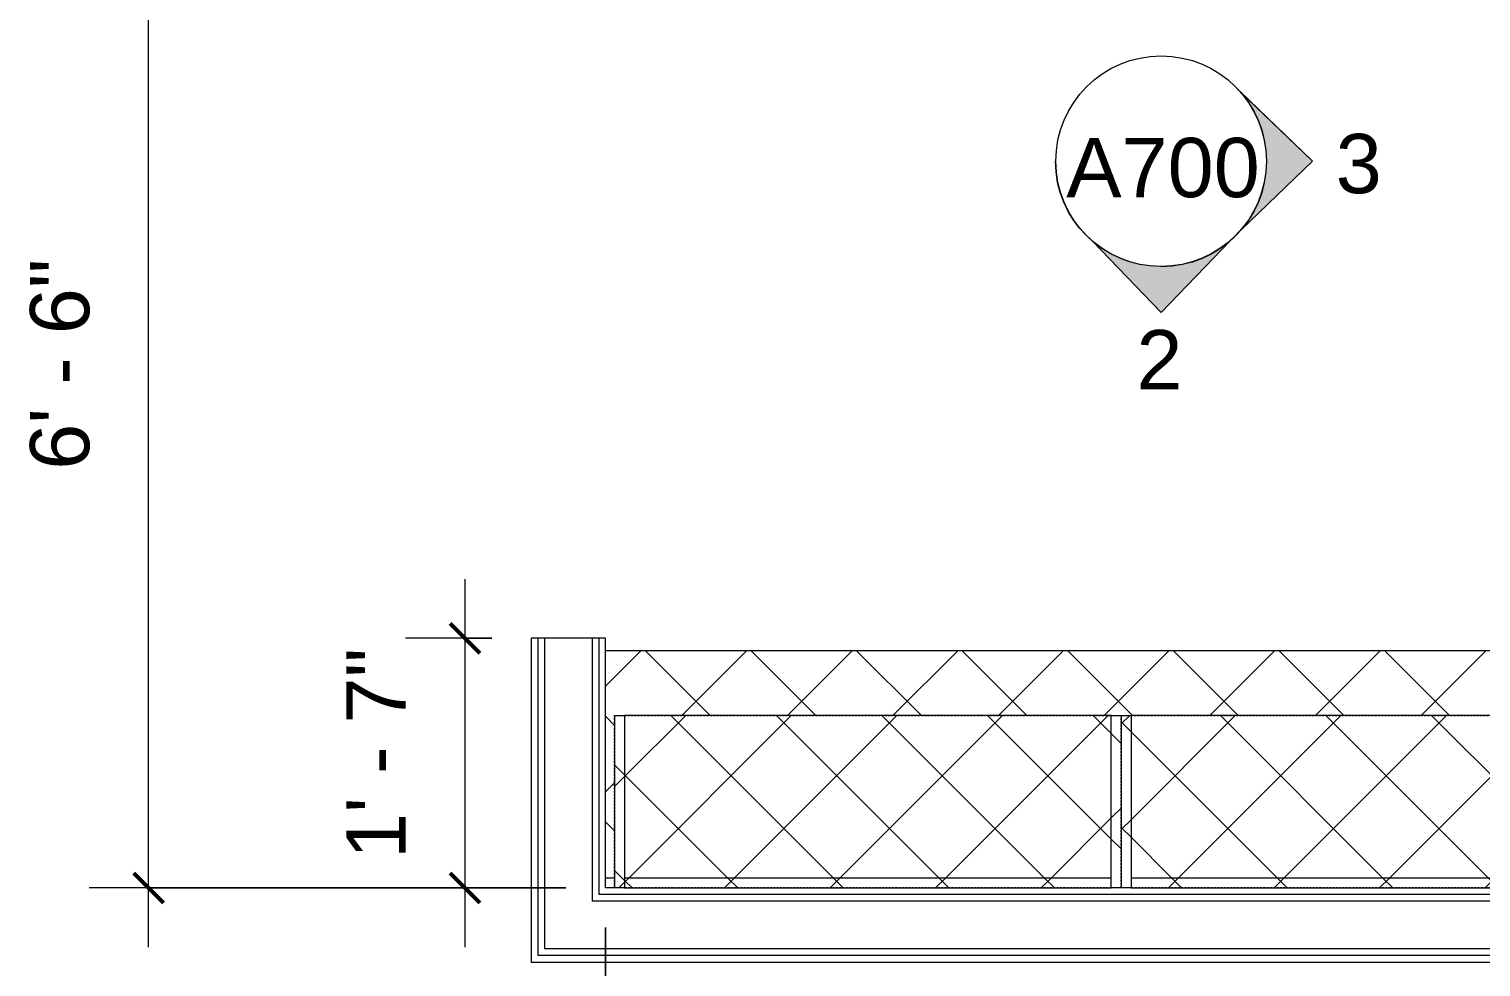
# Model space of a CAD drawing. Header units: inches. Extents: x -1287 to 1590, y -3558 to 989.
# Drawn here: x -533.8 to -423.6, y 459.7 to 530.8 of the extents above; entities that cross this region are included whole.
import ezdxf

# ---------------------------------------------------------------- set-up
doc = ezdxf.new("R2010")
doc.units = ezdxf.units.IN
doc.header["$MEASUREMENT"] = 0
doc.linetypes.add('Dash', pattern=[0.25, 0.125, -0.125])
for name, color, linetype, lineweight in [('A-ANNO-DIMS', 211, 'Continuous', 9), ('A-ANNO-DIMS-48', 211, 'Continuous', 9), ('A-WALL', 113, 'Continuous', 18), ('G-ANNO-SYMB', 111, 'Continuous', 9), ('I-WALL', 2, 'Continuous', 18), ('Q-CASE', 31, 'Continuous', 9), ('Q-CASE-HDLN', 31, 'Dash', 9)]:
    doc.layers.add(name, color=color, linetype=linetype, lineweight=lineweight)
doc.styles.add('Arial', font='arial.ttf', dxfattribs={"height": 4.5})
doc.styles.add('Swis721 Lt BT', font='swissl.ttf', dxfattribs={"height": 4.5})
doc.dimstyles.new('OTJ_-_3_32__Linear__1_2__Tolerance', dxfattribs={"dimscale": 12, "dimtxt": 4.748918, "dimasz": 0.1875, "dimexe": 0.375, "dimexo": 0.25, "dimgap": 0.25, "dimtad": 1, "dimdec": 1, "dimrnd": 0.5, "dimzin": 3, "dimdsep": 46, "dimlunit": 4, "dimtxsty": 'Swis721 Lt BT', "dimblk1": 'OBLIQUE', "dimblk2": 'OBLIQUE', "dimsah": 1, "dimcen": 0.09, "dimdle": 0.375, "dimazin": 0, "dimtfac": 1, "dimtdec": 4, "dimtix": 1, "dimtmove": 0, "dimatfit": 3, "dimfxl": 1, "dimtvp": 1, "dimfrac": 2, "dimtolj": 1, "dimtzin": 0, "dimarcsym": 2})
pattern_1 = [(225, (-406.221, 465.684), (4.006467, -4.006467), []), (315, (-406.221, 465.684), (4.006467, 4.006467), [])]
pattern_2 = [(225, (-448.949, 463.321), (4.006467, -4.006467), []), (315, (-448.949, 463.321), (4.006467, 4.006467), [])]
pattern_3 = [(225, (-410.519, 463.321), (4.006467, -4.006467), []), (315, (-410.519, 463.321), (4.006467, 4.006467), [])]

# ---------------------------------------------------------------- blocks, each defined once
blk = doc.blocks.new('C-Counter Top - ADJ HEIGHT 18_-7843486-1st Floor Construction')
at = {"layer": 'Q-CASE'}
h = blk.add_hatch(dxfattribs=at)
h.set_pattern_fill('FP_23', color=256, style=0, pattern_type=2)
h.set_pattern_definition(pattern_1)
h.paths.add_polyline_path([(-46.62, 0), (-47.26, 0), (-47.26, -0.75), (-32.14, -0.75), (-32.14, 0)], flags=0)
h.paths.add_polyline_path([(83.15, 0), (83.15, -0.75), (83.86, -0.75), (83.86, 0)], flags=0)
h = blk.add_hatch(dxfattribs=at)
h.set_pattern_fill('FP_23', color=256, style=0, pattern_type=2)
h.set_pattern_definition(pattern_1)
h.paths.add_polyline_path([(-46.51, -0.75), (-46.51, -15.09), (-34.17, -15.09), (-34.17, -18), (83.86, -18), (83.86, -0.75), (83.15, -0.75), (83.15, -13.09), (-32.14, -13.09), (-32.14, -0.75), (-46.34, -0.75)], flags=0)
for p, q in [((83.15, -0.75), (83.86, -0.75)), ((-34.17, -18), (83.86, -18))]:
    blk.add_line(p, q, dxfattribs=at)
blk = doc.blocks.new('CW Cupbd Ohead - OPEN SHELVING-8263795-1st Floor Construction')
at = {"layer": 'Q-CASE'}
h = blk.add_hatch(dxfattribs=at)
h.set_pattern_fill('FP_30', color=256, style=0, pattern_type=2)
h.set_pattern_definition(pattern_2)
h.paths.add_polyline_path([(2, -2.36), (2, -15.45), (2.75, -15.45), (2.75, -2.36)], flags=0)
h = blk.add_hatch(dxfattribs=at)
h.set_pattern_fill('FP_30', color=256, style=0, pattern_type=2)
h.set_pattern_definition(pattern_2)
h.paths.add_polyline_path([(2.75, -2.36), (2.75, -3.11), (39.68, -3.11), (39.68, -2.36), (9.39, -2.36)], flags=0)
h = blk.add_hatch(dxfattribs=at)
h.set_pattern_fill('FP_30', color=256, style=0, pattern_type=2)
h.set_pattern_definition(pattern_2)
h.paths.add_polyline_path([(2.75, -3.11), (2.75, -15.45), (39.68, -15.45), (39.68, -3.11), (9.39, -3.11)], flags=0)
h = blk.add_hatch(dxfattribs=at)
h.set_pattern_fill('FP_30', color=256, style=0, pattern_type=2)
h.set_pattern_definition(pattern_2)
h.paths.add_polyline_path([(39.68, -2.36), (39.68, -15.45), (40.43, -15.45), (40.43, -2.36)], flags=0)
for p, q in [((2, -2.36), (2.75, -2.36)), ((2, -15.45), (2, -2.36)), ((2.75, -2.36), (2.75, -15.45)), ((39.68, -2.36), (2.75, -2.36)), ((2.75, -3.11), (39.68, -3.11)), ((39.68, -2.36), (40.43, -2.36)), ((39.68, -15.45), (39.68, -2.36)), ((40.43, -15.45), (40.43, -2.36)), ((2.75, -15.45), (2, -15.45)), ((2.75, -15.45), (39.68, -15.45)), ((40.43, -15.45), (39.68, -15.45))]:
    blk.add_line(p, q, dxfattribs=at)
at = {"layer": 'Q-CASE-HDLN'}
for p, q in [((2, -15.45), (2, -2.36)), ((2, -2.36), (40.43, -2.36)), ((40.43, -2.36), (40.43, -15.45)), ((40.43, -15.45), (2, -15.45))]:
    blk.add_line(p, q, dxfattribs=at)
blk = doc.blocks.new('CW Cupbd Ohead - OPEN SHELVING-V81-1st Floor Construction')
at = {"layer": 'Q-CASE'}
h = blk.add_hatch(dxfattribs=at)
h.set_pattern_fill('FP_31', color=256, style=0, pattern_type=2)
h.set_pattern_definition(pattern_3)
h.paths.add_polyline_path([(2, -2.36), (2, -15.45), (2.75, -15.45), (2.75, -2.36)], flags=0)
h = blk.add_hatch(dxfattribs=at)
h.set_pattern_fill('FP_31', color=256, style=0, pattern_type=2)
h.set_pattern_definition(pattern_3)
h.paths.add_polyline_path([(2.75, -2.36), (2.75, -3.11), (39.68, -3.11), (39.68, -2.36)], flags=0)
h = blk.add_hatch(dxfattribs=at)
h.set_pattern_fill('FP_31', color=256, style=0, pattern_type=2)
h.set_pattern_definition(pattern_3)
h.paths.add_polyline_path([(2.75, -3.11), (2.75, -15.45), (39.68, -15.45), (39.68, -3.11)], flags=0)
h = blk.add_hatch(dxfattribs=at)
h.set_pattern_fill('FP_31', color=256, style=0, pattern_type=2)
h.set_pattern_definition(pattern_3)
h.paths.add_polyline_path([(39.68, -2.36), (39.68, -15.45), (40.43, -15.45), (40.43, -2.36)], flags=0)
for p, q in [((2, -2.36), (2.75, -2.36)), ((2, -15.45), (2, -2.36)), ((2.75, -2.36), (2.75, -15.45)), ((39.68, -2.36), (2.75, -2.36)), ((2.75, -3.11), (39.68, -3.11)), ((39.68, -2.36), (40.43, -2.36)), ((39.68, -15.45), (39.68, -2.36)), ((40.43, -15.45), (40.43, -2.36)), ((2.75, -15.45), (2, -15.45)), ((2.75, -15.45), (39.68, -15.45)), ((40.43, -15.45), (39.68, -15.45))]:
    blk.add_line(p, q, dxfattribs=at)
at = {"layer": 'Q-CASE-HDLN'}
for p, q in [((2, -15.45), (2, -2.36)), ((2, -2.36), (40.43, -2.36)), ((40.43, -2.36), (40.43, -15.45)), ((40.43, -15.45), (2, -15.45))]:
    blk.add_line(p, q, dxfattribs=at)
blk = doc.blocks.new('DIMBLOCK41-1st Floor Construction')
at = {"layer": 'A-ANNO-DIMS-48'}
for p, q in [((-490.08, 462.68), (-490.08, 441.11)), ((-490.08, 445.61), (-490.08, 462.68)), ((-358.96, 462.68), (-358.96, 441.11)), ((-358.96, 445.61), (-358.96, 462.68)), ((-494.58, 445.61), (-354.46, 445.61))]:
    blk.add_line(p, q, dxfattribs=at)
at = {"layer": 'A-ANNO-DIMS-48', "lineweight": 50}
for p, q in [((-490.08, 445.61), (-488.96, 446.73)), ((-358.96, 445.61), (-357.83, 446.73)), ((-490.08, 445.61), (-491.21, 444.48)), ((-358.96, 445.61), (-360.08, 444.48))]:
    blk.add_line(p, q, dxfattribs=at)
at = {"layer": 'A-ANNO-DIMS-48', "color": 0, "insert": (-435.11, 454.62), "char_height": 4.5, "width": 25.418, "attachment_point": 1, "line_spacing_factor": 1.005062, "style": 'Swis721 Lt BT'}
blk.add_mtext('10\' - 11"', dxfattribs=at)
blk = doc.blocks.new('_Oblique')
at = {"color": 0, "linetype": 'ByBlock', "lineweight": -2}
blk.add_line((-0.5, -0.5), (0.5, 0.5), dxfattribs=at)
blk = doc.blocks.new('DIMBLOCK42-1st Floor Construction')
at = {"layer": 'A-ANNO-DIMS-48'}
for p, q in [((-500.74, 489.12), (-500.74, 461.18)), ((-498.71, 484.62), (-505.24, 484.62)), ((-500.74, 484.62), (-498.71, 484.62)), ((-493.08, 465.68), (-505.24, 465.68)), ((-500.74, 465.68), (-493.08, 465.68))]:
    blk.add_line(p, q, dxfattribs=at)
at = {"layer": 'A-ANNO-DIMS-48', "lineweight": 50}
for p, q in [((-500.74, 484.62), (-501.86, 485.75)), ((-500.74, 484.62), (-499.61, 483.5)), ((-500.74, 465.68), (-501.86, 466.81)), ((-500.74, 465.68), (-499.61, 464.56))]:
    blk.add_line(p, q, dxfattribs=at)
at = {"layer": 'A-ANNO-DIMS-48', "color": 0, "insert": (-509.74, 467.88), "char_height": 4.5, "width": 17.4579, "attachment_point": 1, "rotation": 90, "line_spacing_factor": 1.005062, "style": 'Swis721 Lt BT'}
blk.add_mtext('1\' - 7"', dxfattribs=at)
blk = doc.blocks.new('DIMBLOCK43-1st Floor Construction')
at = {"layer": 'A-ANNO-DIMS-48'}
for p, q in [((-524.74, 461.18), (-524.74, 548.18)), ((-523.33, 543.68), (-529.24, 543.68)), ((-524.74, 543.68), (-523.33, 543.68)), ((-493.08, 465.68), (-529.24, 465.68)), ((-524.74, 465.68), (-493.08, 465.68))]:
    blk.add_line(p, q, dxfattribs=at)
at = {"layer": 'A-ANNO-DIMS-48', "lineweight": 50}
for p, q in [((-524.74, 543.68), (-525.86, 544.81)), ((-524.74, 543.68), (-523.61, 542.56)), ((-524.74, 465.68), (-525.86, 466.81)), ((-524.74, 465.68), (-523.61, 464.56))]:
    blk.add_line(p, q, dxfattribs=at)
at = {"layer": 'A-ANNO-DIMS-48', "color": 0, "insert": (-533.74, 497.41), "char_height": 4.5, "width": 17.4579, "attachment_point": 1, "rotation": 90, "line_spacing_factor": 1.005062, "style": 'Swis721 Lt BT'}
blk.add_mtext('6\' - 6"', dxfattribs=at)
blk = doc.blocks.new('Elevation - Filled Arrow 2-347888-1st Floor Construction')
at = {"layer": 'G-ANNO-SYMB'}
blk.add_circle((0, 0), 0.1664, dxfattribs=at)
blk = doc.blocks.new('Elevation - Filled Arrow-151867-1st Floor Construction')
at = {"layer": 'G-ANNO-SYMB'}
h = blk.add_hatch(color=256, dxfattribs=at)
edge = h.paths.add_edge_path(flags=0)
edge.add_line((0, 0.2393), (0.1103, 0.1247))
edge.add_arc((-0.0002, -0.0002), 0.1667, 48.498, 130.5571)
edge.add_line((-0.1085, 0.1265), (0, 0.2393))
for p, q in [((0, 0.2393), (-0.1085, 0.1265)), ((-0.1084, 0.1266), (0, 0.2393)), ((0, 0.2393), (-0.1084, 0.1266)), ((0, 0.2393), (0.11, 0.1249)), ((0.1103, 0.1247), (0, 0.2393))]:
    blk.add_line(p, q, dxfattribs=at)
blk.add_ellipse((-0.0002, -0.0001), major_axis=(-0.1667, 0), ratio=0.999376, start_param=3.141593, end_param=6.283185, dxfattribs=at)

msp = doc.modelspace()

# ---------------------------------------------------------------- linework, layer by layer
at = {"layer": 'A-WALL'}
for p, q in [((-495.21, 484.62), (-495.21, 460.56)), ((-494.71, 484.62), (-494.71, 461.06)), ((-491.08, 484.62), (-491.08, 464.68)), ((-490.58, 484.62), (-490.58, 465.18)), ((-358.96, 465.18), (-490.58, 465.18)), ((-358.96, 464.68), (-491.08, 464.68)), ((-358.96, 460.56), (-495.21, 460.56)), ((-358.96, 461.06), (-494.71, 461.06))]:
    msp.add_line(p, q, dxfattribs=at)
at = {"layer": 'I-WALL'}
for p, q in [((-490.08, 484.62), (-495.71, 484.62)), ((-495.71, 484.62), (-495.71, 460.06)), ((-490.08, 465.68), (-490.08, 484.62)), ((-489.38, 465.68), (-490.08, 465.68)), ((-495.71, 460.06), (-358.96, 460.06))]:
    msp.add_line(p, q, dxfattribs=at)

# ---------------------------------------------------------------- block references
at = {"layer": 'G-ANNO-SYMB', "xscale": 47.99999999999997, "yscale": 47.99999999999997, "zscale": 47.99999999999997}
msp.add_blockref('Elevation - Filled Arrow 2-347888-1st Floor Construction', (-447.92, 520.82), dxfattribs=at)
at = {"layer": 'G-ANNO-SYMB', "extrusion": (0, 0, -1), "xscale": 47.99999999999997, "yscale": 47.99999999999997, "zscale": 47.99999999999997}
for rotation in [90.00000000000044, 180]:
    msp.add_blockref('Elevation - Filled Arrow-151867-1st Floor Construction', (447.92, 520.82), dxfattribs=dict(at, rotation=rotation))
at = {"layer": 'Q-CASE', "rotation": 180}
for name, p in [('C-Counter Top - ADJ HEIGHT 18_-7843486-1st Floor Construction', (-406.22, 465.68)), ('CW Cupbd Ohead - OPEN SHELVING-8263795-1st Floor Construction', (-448.95, 463.32)), ('CW Cupbd Ohead - OPEN SHELVING-V81-1st Floor Construction', (-410.52, 463.32))]:
    msp.add_blockref(name, p, dxfattribs=at)

# ---------------------------------------------------------------- texts
at = {"layer": 'G-ANNO-SYMB', "char_height": 4.5, "attachment_point": 1}
for s, insert, width, style in [('A700', (-455.11, 522.59), 17.877, 'Arial'), ('3', (-434.67, 522.89), 4.0905, 'Swis721 Lt BT'), ('2', (-449.79, 508.01), 4.0905, 'Swis721 Lt BT')]:
    msp.add_mtext(s, dxfattribs=dict(at, insert=insert, width=width, style=style))

# ---------------------------------------------------------------- dimensions: what is measured, and where the dimension line sits
at = {"layer": 'A-ANNO-DIMS'}
for base, p1, p2, override, picture, middle in [((-524.74, 543.68), (-490.08, 465.68), (-526.33, 543.68), {"dimpost": '<>', "dimfxl": 86.009324}, 'DIMBLOCK43-1st Floor Construction', (-530.05, 504.68)), ((-500.74, 465.68), (-495.71, 484.62), (-490.08, 465.68), {"dimpost": '<>', "dimfxl": 19.755241}, 'DIMBLOCK42-1st Floor Construction', (-505.99, 475.15))]:
    dim = msp.add_linear_dim(base=base, p1=p1, p2=p2, angle=90, dimstyle='OTJ_-_3_32__Linear__1_2__Tolerance', override=override, dxfattribs=at)
    dim.commit()
    dim.dimension.update_dxf_attribs({"geometry": picture, "text_midpoint": middle})
dim = msp.add_linear_dim(base=(-358.96, 445.61), p1=(-490.08, 465.68), p2=(-358.96, 465.68), dimstyle='OTJ_-_3_32__Linear__1_2__Tolerance', override={"dimpost": '<>', "dimfxl": 131.125}, dxfattribs=at)
dim.commit()
dim.dimension.update_dxf_attribs({"geometry": 'DIMBLOCK41-1st Floor Construction', "text_midpoint": (-424.52, 450.92)})

doc.saveas('drawing.dxf')
